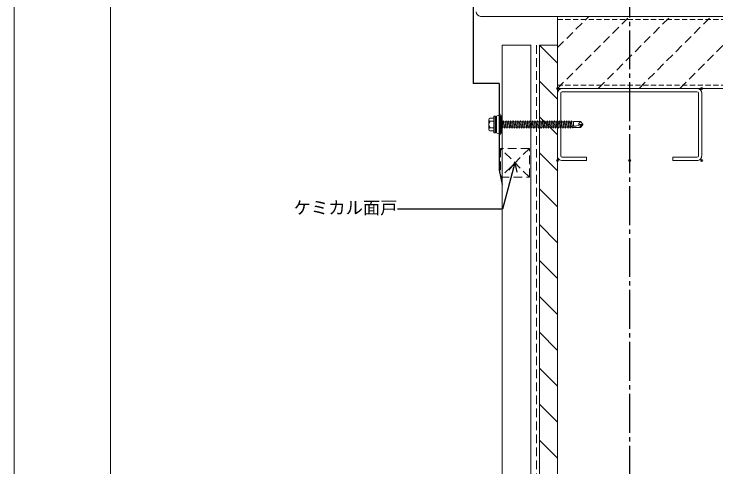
# Model space of a CAD drawing. Units: millimetres at full size, sheet at 1:3; details may follow other scales. Extents: x -1262 to 3778, y -891 to 1036.
# Drawn here: x -1261.5 to -774.8, y -150.3 to 163.8 of the extents above; entities that cross this region are included whole.
import ezdxf
from ezdxf.enums import TextEntityAlignment as Align

# ---------------------------------------------------------------- set-up
doc = ezdxf.new("R2010")
doc.units = ezdxf.units.MM
doc.header["$LTSCALE"] = 3
doc.header["$PDMODE"] = 32
doc.header["$PDSIZE"] = 1.5
for name, pattern in [('CHAIN2', [12, 9, -1, 1, -1]), ('DASHED1', [1.8, 1.2, -0.6]), ('DASHED2', [3, 2, -1])]:
    doc.linetypes.add(name, pattern=pattern)
for name, color, linetype, lineweight in [('0-0_補助1', 4, 'Continuous', 5), ('0-4_寸法線1', 5, 'Continuous', 25), ('0-6_名称1', 5, 'Continuous', 25), ('0-E_外壁1', 6, 'Continuous', 20), ('1-1_水切1', 134, 'Continuous', 30), ('2-1_裏貼1', 2, 'Continuous', 18), ('2-7_ビス1', 7, 'Continuous', 5), ('2-A_タイトフレーム', 3, 'Continuous', 9), ('3-1_面戸', 7, 'DASHED2', 5), ('3-9_断熱材1', 4, 'Continuous', 5), ('3-D_防水シート', 3, 'DASHED2', 9), ('4-5_C鋼1', 2, 'Continuous', 18), ('5-6_ハッチング1', 7, 'DASHED2', 5), ('5-B_枠2', 4, 'Continuous', 5)]:
    doc.layers.add(name, color=color, linetype=linetype, lineweight=lineweight)
doc.styles.add('ＭＳ ゴシック', font='')
doc.styles.get('ＭＳ ゴシック').set_extended_font_data('MS Gothic')

msp = doc.modelspace()

# ---------------------------------------------------------------- linework, layer by layer
at = {"layer": '0-0_補助1'}
msp.add_lwpolyline([(1191.647, 819), (-1194.647, 819), (-1194.647, -819)], dxfattribs=at)
at = {"layer": '0-4_寸法線1', "linetype": 'CHAIN2'}
msp.add_line((-834.647, 692.477), (-834.647, -619.534), dxfattribs=at)
at = {"layer": '0-6_名称1'}
for q in [(-918.598, 55.619), (-912.803, 54.066)]:
    msp.add_line((-914.147, 60.638), q, dxfattribs=at)
msp.add_lwpolyline([(-914.147, 60.638), (-922.764, 28.483), (-995.618, 28.483)], dxfattribs=at)
at = {"layer": '0-E_外壁1'}
for p, q in [((-923.147, 142.211), (-903.147, 142.211)), ((-923.147, 142.211), (-923.147, -619.534)), ((-903.147, 142.211), (-903.147, -619.534))]:
    msp.add_line(p, q, dxfattribs=at)
at = {"layer": '1-1_水切1'}
for p, q in [((-925.147, 115.638), (-943.147, 115.638)), ((-925.147, 115.638), (-925.147, 55.436)), ((-925.147, 55.436), (-923.147, 45.638))]:
    msp.add_line(p, q, dxfattribs=at)
msp.add_lwpolyline([(-639.126, 385.211), (-943.147, 385.211), (-943.147, 115.638)], dxfattribs=at)
at = {"layer": '2-1_裏貼1'}
for p, q in [((-884.647, 129.711), (-897.147, 142.211)), ((-884.647, 104.821), (-897.147, 117.321)), ((-884.647, 79.931), (-897.147, 92.431)), ((-884.647, 55.041), (-897.147, 67.541)), ((-884.647, 30.151), (-897.147, 42.651)), ((-884.647, 5.26), (-897.147, 17.76)), ((-884.647, -19.63), (-897.147, -7.13)), ((-884.647, -44.52), (-897.147, -32.02)), ((-884.647, -69.41), (-897.147, -56.91)), ((-884.647, -94.3), (-897.147, -81.8)), ((-884.647, -119.19), (-897.147, -106.69)), ((-884.647, -144.081), (-897.147, -131.581))]:
    msp.add_line(p, q, dxfattribs=at)
at = {"layer": '2-7_ビス1'}
for p, q in [((-928.847, 92.748), (-928.847, 81.675)), ((-927.897, 93.011), (-928.584, 93.011)), ((-927.242, 92.471), (-927.897, 93.011)), ((-926.947, 81.731), (-926.947, 92.692)), ((-926.608, 93.165), (-925.183, 93.615)), ((-925.047, 94.461), (-924.347, 94.461)), ((-925.047, 79.961), (-925.047, 94.461)), ((-924.347, 93.068), (-923.147, 93.368)), ((-923.147, 91.956), (-924.278, 93.086)), ((-923.147, 92.706), (-923.677, 93.236)), ((-923.147, 93.368), (-923.147, 81.054)), ((-932.347, 83.911), (-932.347, 90.511)), ((-931.461, 91.611), (-928.847, 91.611)), ((-931.461, 89.411), (-928.847, 89.411)), ((-927.147, 82.154), (-927.147, 92.269)), ((-927.136, 89.069), (-926.947, 89.069)), ((-924.347, 92.405), (-923.147, 91.205)), ((-924.347, 91.654), (-923.147, 90.454)), ((-924.347, 90.904), (-923.147, 89.704)), ((-924.347, 90.153), (-923.147, 88.953)), ((-924.347, 89.402), (-923.147, 88.202)), ((-924.347, 88.652), (-923.147, 87.452)), ((-924.347, 87.901), (-923.147, 86.701)), ((-922.51, 89.069), (-923.147, 86.256)), ((-922.51, 89.069), (-923.147, 89.069)), ((-921.768, 89.069), (-922.611, 85.353)), ((-922.139, 89.711), (-922.51, 89.069)), ((-920.824, 89.069), (-921.667, 85.353)), ((-920.083, 89.069), (-920.926, 85.353)), ((-920.454, 89.711), (-920.824, 89.069)), ((-920.454, 89.711), (-920.083, 89.069)), ((-920.083, 89.069), (-919.139, 89.069)), ((-919.139, 89.069), (-919.982, 85.353)), ((-918.398, 89.069), (-919.24, 85.353)), ((-918.768, 89.711), (-919.139, 89.069)), ((-918.768, 89.711), (-918.398, 89.069)), ((-918.398, 89.069), (-917.454, 89.069)), ((-917.454, 89.069), (-918.297, 85.353)), ((-916.712, 89.069), (-917.555, 85.353)), ((-917.083, 89.711), (-917.454, 89.069)), ((-917.083, 89.711), (-916.712, 89.069)), ((-916.712, 89.069), (-915.769, 89.069)), ((-915.769, 89.069), (-916.611, 85.353)), ((-915.027, 89.069), (-915.87, 85.353)), ((-915.398, 89.711), (-915.769, 89.069)), ((-915.398, 89.711), (-915.027, 89.069)), ((-915.027, 89.069), (-914.083, 89.069)), ((-914.083, 89.069), (-914.926, 85.353)), ((-913.342, 89.069), (-914.185, 85.353)), ((-913.713, 89.711), (-914.083, 89.069)), ((-913.713, 89.711), (-913.342, 89.069)), ((-913.342, 89.069), (-912.398, 89.069)), ((-912.398, 89.069), (-913.241, 85.353)), ((-911.657, 89.069), (-912.499, 85.353)), ((-912.027, 89.711), (-912.398, 89.069)), ((-912.027, 89.711), (-911.657, 89.069)), ((-911.657, 89.069), (-910.713, 89.069)), ((-910.713, 89.069), (-911.556, 85.353)), ((-909.972, 89.069), (-910.814, 85.353)), ((-910.342, 89.711), (-910.713, 89.069)), ((-910.342, 89.711), (-909.972, 89.069)), ((-909.972, 89.069), (-909.028, 89.069)), ((-909.028, 89.069), (-909.87, 85.353)), ((-908.286, 89.069), (-909.129, 85.353)), ((-908.657, 89.711), (-909.028, 89.069)), ((-908.657, 89.711), (-908.286, 89.069)), ((-908.286, 89.069), (-907.343, 89.069)), ((-907.343, 89.069), (-908.185, 85.353)), ((-906.601, 89.069), (-907.444, 85.353)), ((-906.972, 89.711), (-907.343, 89.069)), ((-906.972, 89.711), (-906.601, 89.069)), ((-906.601, 89.069), (-905.657, 89.069)), ((-905.657, 89.069), (-906.5, 85.353)), ((-904.916, 89.069), (-905.758, 85.353)), ((-905.286, 89.711), (-905.657, 89.069)), ((-905.286, 89.711), (-904.916, 89.069)), ((-904.916, 89.069), (-903.972, 89.069)), ((-903.972, 89.069), (-904.815, 85.353)), ((-903.231, 89.069), (-904.073, 85.353)), ((-903.601, 89.711), (-903.972, 89.069)), ((-903.601, 89.711), (-903.231, 89.069)), ((-903.231, 89.069), (-902.287, 89.069)), ((-902.287, 89.069), (-903.129, 85.353)), ((-901.545, 89.069), (-902.388, 85.353)), ((-901.916, 89.711), (-902.287, 89.069)), ((-901.916, 89.711), (-901.545, 89.069)), ((-901.545, 89.069), (-900.602, 89.069)), ((-900.602, 89.069), (-901.444, 85.353)), ((-899.86, 89.069), (-900.703, 85.353)), ((-900.231, 89.711), (-900.602, 89.069)), ((-900.231, 89.711), (-899.86, 89.069)), ((-899.86, 89.069), (-898.916, 89.069)), ((-898.916, 89.069), (-899.759, 85.353)), ((-898.175, 89.069), (-899.017, 85.353)), ((-898.546, 89.711), (-898.916, 89.069)), ((-898.546, 89.711), (-898.175, 89.069)), ((-898.175, 89.069), (-897.231, 89.069)), ((-897.231, 89.069), (-898.074, 85.353)), ((-896.489, 89.069), (-897.332, 85.353)), ((-896.86, 89.711), (-897.231, 89.069)), ((-896.86, 89.711), (-896.489, 89.069)), ((-896.489, 89.069), (-895.546, 89.069)), ((-895.546, 89.069), (-896.388, 85.353)), ((-894.804, 89.069), (-895.647, 85.353)), ((-895.175, 89.711), (-895.546, 89.069)), ((-895.175, 89.711), (-894.804, 89.069)), ((-894.804, 89.069), (-893.861, 89.069)), ((-893.861, 89.069), (-894.703, 85.353)), ((-893.119, 89.069), (-893.962, 85.353)), ((-893.49, 89.711), (-893.861, 89.069)), ((-893.49, 89.711), (-893.119, 89.069)), ((-893.119, 89.069), (-892.175, 89.069)), ((-892.175, 89.069), (-893.018, 85.353)), ((-891.434, 89.069), (-892.277, 85.353)), ((-891.805, 89.711), (-892.175, 89.069)), ((-891.805, 89.711), (-891.434, 89.069)), ((-891.434, 89.069), (-890.49, 89.069)), ((-890.49, 89.069), (-891.333, 85.353)), ((-889.749, 89.069), (-890.591, 85.353)), ((-890.119, 89.711), (-890.49, 89.069)), ((-890.119, 89.711), (-889.749, 89.069)), ((-889.749, 89.069), (-888.805, 89.069)), ((-888.805, 89.069), (-889.648, 85.353)), ((-888.434, 89.711), (-888.805, 89.069)), ((-887.12, 89.069), (-887.962, 85.353)), ((-886.378, 89.069), (-887.221, 85.353)), ((-886.749, 89.711), (-887.12, 89.069)), ((-886.749, 89.711), (-886.378, 89.069)), ((-886.378, 89.069), (-885.434, 89.069)), ((-885.434, 89.069), (-886.277, 85.353)), ((-884.693, 89.069), (-885.536, 85.353)), ((-885.064, 89.711), (-885.434, 89.069)), ((-885.064, 89.711), (-884.693, 89.069)), ((-884.693, 89.069), (-883.749, 89.069)), ((-883.749, 89.069), (-884.592, 85.353)), ((-883.008, 89.069), (-883.85, 85.353)), ((-883.378, 89.711), (-883.749, 89.069)), ((-883.378, 89.711), (-883.008, 89.069)), ((-883.008, 89.069), (-882.064, 89.069)), ((-882.064, 89.069), (-882.907, 85.353)), ((-881.323, 89.069), (-882.165, 85.353)), ((-881.693, 89.711), (-882.064, 89.069)), ((-881.693, 89.711), (-881.323, 89.069)), ((-881.323, 89.069), (-880.379, 89.069)), ((-880.379, 89.069), (-881.221, 85.353)), ((-880.008, 89.711), (-880.379, 89.069)), ((-878.694, 89.069), (-879.536, 85.353)), ((-877.952, 89.069), (-878.795, 85.353)), ((-878.323, 89.711), (-878.694, 89.069)), ((-877.008, 89.069), (-877.851, 85.353)), ((-876.267, 89.069), (-877.109, 85.353)), ((-876.637, 89.711), (-877.008, 89.069)), ((-876.637, 89.711), (-876.267, 89.069)), ((-876.267, 89.069), (-875.323, 89.069)), ((-875.323, 89.069), (-876.166, 85.353)), ((-874.622, 89.139), (-875.424, 85.353)), ((-874.952, 89.711), (-875.323, 89.069)), ((-874.952, 89.711), (-874.622, 89.139)), ((-873.517, 89.334), (-874.622, 89.139)), ((-874.185, 86.053), (-873.517, 88.358)), ((-873.517, 89.334), (-868.706, 89.334)), ((-873.517, 89.334), (-873.517, 86.165)), ((-868.706, 89.334), (-867.147, 87.477)), ((-931.461, 85.011), (-928.847, 85.011)), ((-931.461, 82.811), (-928.847, 82.811)), ((-927.136, 85.353), (-926.947, 85.353)), ((-924.347, 87.151), (-923.147, 85.951)), ((-924.347, 86.4), (-923.147, 85.2)), ((-924.347, 85.649), (-923.147, 84.449)), ((-924.347, 84.899), (-923.147, 83.699)), ((-924.347, 84.148), (-923.147, 82.948)), ((-924.347, 83.397), (-923.147, 82.197)), ((-922.982, 84.711), (-923.147, 84.999)), ((-922.982, 84.711), (-922.611, 85.353)), ((-922.611, 85.353), (-921.667, 85.353)), ((-921.296, 84.711), (-921.667, 85.353)), ((-921.296, 84.711), (-920.926, 85.353)), ((-920.926, 85.353), (-919.982, 85.353)), ((-919.611, 84.711), (-919.982, 85.353)), ((-919.611, 84.711), (-919.24, 85.353)), ((-919.24, 85.353), (-918.297, 85.353)), ((-917.926, 84.711), (-918.297, 85.353)), ((-917.926, 84.711), (-917.555, 85.353)), ((-917.555, 85.353), (-916.611, 85.353)), ((-916.241, 84.711), (-916.611, 85.353)), ((-916.241, 84.711), (-915.87, 85.353)), ((-915.87, 85.353), (-914.926, 85.353)), ((-914.555, 84.711), (-914.926, 85.353)), ((-914.555, 84.711), (-914.185, 85.353)), ((-914.185, 85.353), (-913.241, 85.353)), ((-912.87, 84.711), (-913.241, 85.353)), ((-912.87, 84.711), (-912.499, 85.353)), ((-912.499, 85.353), (-911.556, 85.353)), ((-911.185, 84.711), (-911.556, 85.353)), ((-911.185, 84.711), (-910.814, 85.353)), ((-910.814, 85.353), (-909.87, 85.353)), ((-909.5, 84.711), (-909.87, 85.353)), ((-909.5, 84.711), (-909.129, 85.353)), ((-909.129, 85.353), (-908.185, 85.353)), ((-907.814, 84.711), (-908.185, 85.353)), ((-907.814, 84.711), (-907.444, 85.353)), ((-907.444, 85.353), (-906.5, 85.353)), ((-906.129, 84.711), (-906.5, 85.353)), ((-906.129, 84.711), (-905.758, 85.353)), ((-905.758, 85.353), (-904.815, 85.353)), ((-904.444, 84.711), (-904.815, 85.353)), ((-904.444, 84.711), (-904.073, 85.353)), ((-904.073, 85.353), (-903.129, 85.353)), ((-902.759, 84.711), (-903.129, 85.353)), ((-902.759, 84.711), (-902.388, 85.353)), ((-902.388, 85.353), (-901.444, 85.353)), ((-901.074, 84.711), (-901.444, 85.353)), ((-901.074, 84.711), (-900.703, 85.353)), ((-900.703, 85.353), (-899.759, 85.353)), ((-899.388, 84.711), (-899.759, 85.353)), ((-899.388, 84.711), (-899.017, 85.353)), ((-899.017, 85.353), (-898.074, 85.353)), ((-897.703, 84.711), (-898.074, 85.353)), ((-897.703, 84.711), (-897.332, 85.353)), ((-897.332, 85.353), (-896.388, 85.353)), ((-896.018, 84.711), (-896.388, 85.353)), ((-896.018, 84.711), (-895.647, 85.353)), ((-895.647, 85.353), (-894.703, 85.353)), ((-894.333, 84.711), (-894.703, 85.353)), ((-894.333, 84.711), (-893.962, 85.353)), ((-893.962, 85.353), (-893.018, 85.353)), ((-892.647, 84.711), (-893.018, 85.353)), ((-892.647, 84.711), (-892.277, 85.353)), ((-892.277, 85.353), (-891.333, 85.353)), ((-890.962, 84.711), (-891.333, 85.353)), ((-890.962, 84.711), (-890.591, 85.353)), ((-890.591, 85.353), (-889.648, 85.353)), ((-889.277, 84.711), (-889.648, 85.353)), ((-889.277, 84.711), (-888.906, 85.353)), ((-887.592, 84.711), (-887.962, 85.353)), ((-887.592, 84.711), (-887.221, 85.353)), ((-887.221, 85.353), (-886.277, 85.353)), ((-885.906, 84.711), (-886.277, 85.353)), ((-885.906, 84.711), (-885.536, 85.353)), ((-885.536, 85.353), (-884.592, 85.353)), ((-884.221, 84.711), (-884.592, 85.353)), ((-884.221, 84.711), (-883.85, 85.353)), ((-883.85, 85.353), (-882.907, 85.353)), ((-882.536, 84.711), (-882.907, 85.353)), ((-882.536, 84.711), (-882.165, 85.353)), ((-882.165, 85.353), (-881.221, 85.353)), ((-880.851, 84.711), (-881.221, 85.353)), ((-880.851, 84.711), (-880.48, 85.353)), ((-879.165, 84.711), (-879.536, 85.353)), ((-879.165, 84.711), (-878.795, 85.353)), ((-878.795, 85.353), (-877.851, 85.353)), ((-877.48, 84.711), (-877.851, 85.353)), ((-877.48, 84.711), (-877.109, 85.353)), ((-877.109, 85.353), (-876.166, 85.353)), ((-875.795, 84.711), (-876.166, 85.353)), ((-875.795, 84.711), (-875.424, 85.353)), ((-875.424, 85.353), (-875.022, 85.353)), ((-874.419, 85.247), (-875.022, 85.353)), ((-874.419, 85.247), (-874.403, 85.302)), ((-874.419, 85.247), (-874.238, 84.933)), ((-874.238, 84.933), (-873.981, 84.933)), ((-873.857, 85.148), (-873.981, 84.933)), ((-873.855, 85.162), (-873.857, 85.148)), ((-873.517, 85.088), (-873.857, 85.148)), ((-873.517, 87.211), (-873.694, 86.138)), ((-873.517, 86.165), (-872.04, 86.165)), ((-873.517, 85.088), (-868.706, 85.088)), ((-872.04, 86.165), (-868.141, 87.21)), ((-867.588, 87.358), (-869.493, 85.088)), ((-868.706, 85.088), (-867.147, 86.946)), ((-867.147, 86.946), (-867.147, 87.477)), ((-927.242, 81.952), (-927.897, 81.411)), ((-926.608, 81.257), (-925.183, 80.807)), ((-924.347, 82.647), (-923.147, 81.447)), ((-924.347, 81.896), (-923.625, 81.173)), ((-924.347, 81.354), (-923.147, 81.054))]:
    msp.add_line(p, q, dxfattribs=at)
for points in [[(-927.897, 93.011), (-927.897, 81.411), (-928.584, 81.411)], [(-925.047, 79.961), (-924.347, 79.961), (-924.347, 94.461)], [(-922.139, 89.711), (-921.768, 89.069), (-920.824, 89.069)], [(-888.063, 89.069), (-888.906, 85.353), (-887.962, 85.353)], [(-888.434, 89.711), (-888.063, 89.069), (-887.12, 89.069)], [(-879.637, 89.069), (-880.48, 85.353), (-879.536, 85.353)], [(-880.008, 89.711), (-879.637, 89.069), (-878.694, 89.069)], [(-878.323, 89.711), (-877.952, 89.069), (-877.008, 89.069)], [(-868.706, 89.334), (-868.967, 89.027), (-869.249, 88.699), (-869.525, 88.369), (-869.765, 88.054), (-869.942, 87.774), (-870.028, 87.546), (-869.992, 87.388), (-869.788, 87.298), (-869.424, 87.244), (-868.978, 87.218), (-868.525, 87.209), (-868.141, 87.21)], [(-873.517, 85.088), (-874.196, 85.245), (-874.705, 85.399), (-875.021, 85.547), (-875.126, 85.688), (-875.011, 85.816), (-874.693, 85.937), (-874.189, 86.053), (-873.517, 86.165)], [(-867.147, 87.211), (-867.257, 87.262), (-867.367, 87.307), (-867.477, 87.341), (-867.588, 87.358), (-867.725, 87.351), (-867.864, 87.318), (-868.002, 87.269), (-868.141, 87.21)]]:
    msp.add_lwpolyline(points, dxfattribs=at)
for centre, radius, start, end in [((-928.584, 92.748), 0.264, 90, 180), ((-926.447, 92.692), 0.5, 108.75661, 180), ((-925.247, 93.804), 0.2, 288.75661, 360), ((-931.222, 90.511), 1.126, 102.25462, 257.74539), ((-929.175, 87.211), 3.172, 136.09563, 223.90439), ((-927.411, 92.269), 0.264, 0, 50), ((-931.222, 83.911), 1.126, 102.25462, 257.74539), ((-928.584, 81.675), 0.264, 180, 270), ((-927.411, 82.154), 0.264, 310, 0), ((-926.447, 81.731), 0.5, 180, 251.24339), ((-925.247, 80.618), 0.2, 0, 71.24339)]:
    msp.add_arc(centre, radius, start, end, dxfattribs=at)
at = {"layer": '2-7_ビス1', "color": 5}
msp.add_point((-923.147, 87.211), dxfattribs=at)
at = {"layer": '2-A_タイトフレーム'}
msp.add_lwpolyline([(-691.147, 165.411), (-691.147, 162.211), (-937.947, 162.211)], dxfattribs=at)
msp.add_arc((-937.947, 165.411), 3.2, 180, 270, dxfattribs=at)
at = {"layer": '3-1_面戸'}
for p, q in [((-904.147, 50.638), (-924.147, 70.638)), ((-904.147, 70.638), (-924.147, 50.638))]:
    msp.add_line(p, q, dxfattribs=at)
msp.add_lwpolyline([(-904.147, 50.638), (-904.147, 70.638), (-924.147, 70.638), (-924.147, 50.638)], close=True, dxfattribs=at)
at = {"layer": '3-9_断熱材1'}
for p, q in [((-897.147, 142.211), (-884.647, 142.211)), ((-897.147, 142.211), (-897.147, -619.534)), ((-884.647, 142.211), (-884.647, -619.534))]:
    msp.add_line(p, q, dxfattribs=at)
at = {"layer": '3-D_防水シート'}
msp.add_line((-899.147, 142.211), (-899.147, -619.534), dxfattribs=at)
at = {"layer": '4-5_C鋼1'}
for p, q in [((-884.647, 162.211), (-884.647, 112.211)), ((-884.647, 162.211), (-484.647, 162.211)), ((-884.647, 112.211), (-484.647, 112.211)), ((-881.347, 112.211), (-787.947, 112.211)), ((-884.647, 65.511), (-884.647, 108.911)), ((-882.347, 108.911), (-882.347, 65.511)), ((-787.947, 109.911), (-881.347, 109.911)), ((-786.947, 65.511), (-786.947, 108.911)), ((-784.647, 108.911), (-784.647, 65.511)), ((-787.947, 62.211), (-804.647, 62.211))]:
    msp.add_line(p, q, dxfattribs=at)
at = {"layer": '4-5_C鋼1', "linetype": 'DASHED1'}
for p, q in [((-884.647, 159.911), (-484.647, 159.911)), ((-884.647, 114.511), (-484.647, 114.511))]:
    msp.add_line(p, q, dxfattribs=at)
at = {"layer": '4-5_C鋼1'}
for points in [[(-881.347, 64.511), (-864.647, 64.511), (-864.647, 62.211), (-881.347, 62.211)], [(-804.647, 62.211), (-804.647, 64.511), (-787.947, 64.511)]]:
    msp.add_lwpolyline(points, dxfattribs=at)
for centre, radius, start, end in [((-881.347, 108.911), 3.3, 90, 180), ((-787.947, 108.911), 3.3, 0.00004, 90), ((-881.347, 108.911), 1, 90, 180), ((-787.947, 108.911), 1, 0, 90), ((-881.347, 65.511), 3.3, 179.99996, 270), ((-881.347, 65.511), 1, 180, 270), ((-787.947, 65.511), 1, 270, 0), ((-787.947, 65.511), 3.3, 270, 0.00004)]:
    msp.add_arc(centre, radius, start, end, dxfattribs=at)
for p in [(-884.647, 112.211), (-784.647, 112.211), (-884.647, 62.211), (-834.647, 62.211), (-784.647, 62.211)]:
    msp.add_point(p, dxfattribs=at)
at = {"layer": '5-6_ハッチング1'}
for p, q in [((-884.647, 112.211), (-834.647, 162.211)), ((-884.647, 140.495), (-862.932, 162.211)), ((-856.363, 112.211), (-806.363, 162.211)), ((-828.079, 112.211), (-778.079, 162.211)), ((-799.795, 112.211), (-749.795, 162.211))]:
    msp.add_line(p, q, dxfattribs=at)
at = {"layer": '5-B_枠2'}
msp.add_lwpolyline([(-1261.5, 891), (1258.5, 891), (1258.5, -891), (-1261.5, -891)], close=True, dxfattribs=at)

# ---------------------------------------------------------------- texts
at = {"layer": '0-6_名称1', "style": 'ＭＳ ゴシック'}
msp.add_text('ケミカル面戸', height=8.798, dxfattribs=at).set_placement((-1067.618, 22.483), align=Align.BOTTOM_LEFT)

doc.saveas('drawing.dxf')
